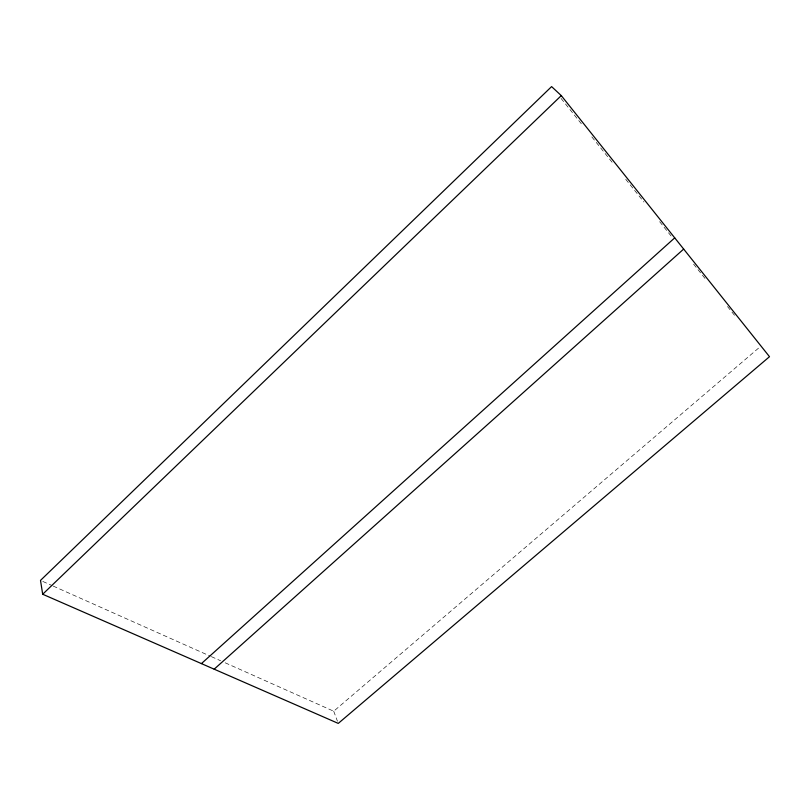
<?xml version="1.0" encoding="UTF-8"?>
<svg xmlns="http://www.w3.org/2000/svg" width="810" height="810" viewBox="0 0 810 810"><rect width="100%" height="100%" fill="white"/><g stroke="black" fill="none" stroke-linecap="round" stroke-linejoin="round"><path stroke-width="0.61" stroke-dasharray="4.05 3.04" d="M225.21 662.813L333.72 711.221L758.899 347.824M42.809 581.438L52.042 585.559M53.197 586.076L210.205 656.11M211.359 656.626L220.593 660.747M561.067 98.435L583.159 126.056M591.837 136.9L613.919 164.521M625.755 179.314L643.899 202.004M659.674 221.727L672.3 237.512M693.593 264.151L705.429 278.944M727.522 306.565L736.199 317.409M333.72 711.221L337.436 721.194"/><path stroke-width="1.21" d="M42.687 594.246L561.279 95.61L551.6 86.599L40.5 580.405L42.687 594.246L338.266 723.401L769.5 356.694L561.279 95.61M201.417 663.603L674.72 237.856M214.174 669.181L683.67 249.075"/></g></svg>
